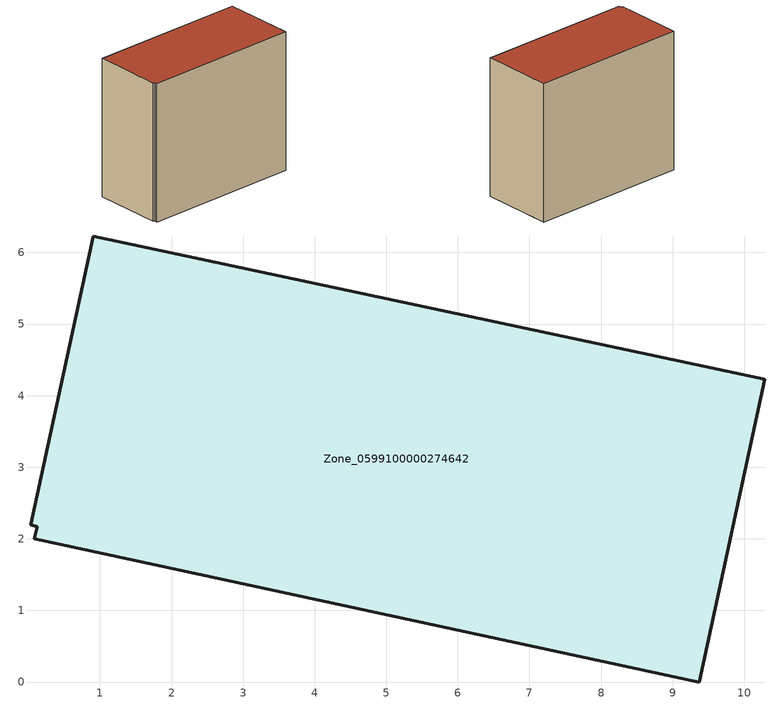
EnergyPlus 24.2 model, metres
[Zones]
Zone_0599100000274642
 floor ground (C_G): 9.37,0 0.08,2 0.13,2.17 0.04,2.19 0.9,6.23 10.28,4.23 z0
 wall outside (C_F): 9.37,0 10.28,4.23 0.9,6.23 0.04,2.19 0.13,2.17 0.08,2 9.37,0 z0:8.36
 roof outside (C_R): 0.08,2 9.37,0 10.28,4.23 0.9,6.23 0.04,2.19 0.13,2.17 z8.36
[BUILDING]
Pand.0599100000274642: North Axis=0; Terrain=City; Loads Convergence Tolerance Value=0.04; Temperature Convergence Tolerance Value=0.4; Solar Distribution=FullExterior; Maximum Number of Warmup Days=25; Minimum Number of Warmup Days=1
[Site:Location]
Rotterdam.The.Hague.AP_ZH_NLD Design_Conditions: Latitude=51.96; Longitude=4.45; Time Zone=1; Elevation=-4.5
[SITE:GROUNDTEMPERATURE:BUILDINGSURFACE]
18, 18, 18, 18, 18, 18, 18, 18, 18, 18, 18, 18
[MATERIAL] Thermal Absorptance=0.9; Solar Absorptance=0.7; Visible Absorptance=0.7
Name | Roughness | Thickness | Conductivity | Density | Specific Heat
G.TI.1975-1991 | MediumSmooth | 0.15 | 0.288461 | 540 | 1210
F.TI.1975-1991 | Rough | 0.3 | 0.230769 | 1920 | 840
R.TI.1975-1991 | MediumRough | 0.2 | 0.153846 | 1500 | 1000
[CONSTRUCTION]
C_G: G.TI.1975-1991
C_F: F.TI.1975-1991
C_R: R.TI.1975-1991
[ZONE]
Zone_0599100000274642: Type=1; Multiplier=1; Ceiling Height=Autocalculate; Volume=Autocalculate; Floor Area=autocalculate; Part of Total Floor Area=Yes
[ZONEINFILTRATION:DESIGNFLOWRATE]
Infil_Zone_0599100000274642: Zone or ZoneList or Space or SpaceList=Zone_0599100000274642; Schedule=AlwaysOn; Design Flow Rate Calculation Method=Flow/Area; Flow Rate per Floor Area=0.003; Constant Term Coefficient=1; Temperature Term Coefficient=0; Velocity Term Coefficient=0; Velocity Squared Term Coefficient=0
[HVACTEMPLATE:ZONE:IDEALLOADSAIRSYSTEM]
Zone_0599100000274642: Maximum Heating Supply Air Temperature=50; Minimum Cooling Supply Air Temperature=13; Maximum Heating Supply Air Humidity Ratio=0.0156; Minimum Cooling Supply Air Humidity Ratio=0.0077; Heating Limit=NoLimit; Cooling Limit=NoLimit; Dehumidification Control Type=ConstantSensibleHeatRatio; Cooling Sensible Heat Ratio=0.7; Dehumidification Setpoint=60; Humidification Control Type=None; Humidification Setpoint=30; Outdoor Air Method=None; Outdoor Air Flow Rate per Person=0.00944; Outdoor Air Flow Rate per Zone Floor Area=0; Outdoor Air Flow Rate per Zone=0; Demand Controlled Ventilation Type=None; Outdoor Air Economizer Type=NoEconomizer; Heat Recovery Type=None; Sensible Heat Recovery Effectiveness=0.7; Latent Heat Recovery Effectiveness=0.65
[ZONECONTROL:THERMOSTAT]
ThermostatControl_Zone_0599100000274642: Zone or ZoneList=Zone_0599100000274642; Control Type Schedule=DualSetpointControlType; Control 1=Thermostat_Zone_0599100000274642; Temperature Difference Between Cutout And Setpoint=0
[THERMOSTATSETPOINT:DUALSETPOINT]
Thermostat_Zone_0599100000274642: Heating Setpoint Temperature Schedule=HeatingSetpoint_Zone_0599100000274642; Cooling Setpoint Temperature Schedule=CoolingSetpoint_Zone_0599100000274642
[SCHEDULE:COMPACT]
HeatingSetpoint_Zone_0599100000274642: Through: 12/31, For: AllDays, Until: 24:00, 21
CoolingSetpoint_Zone_0599100000274642: Through: 12/31, For: AllDays, Until: 24:00, 24
DualSetpointControlType: Through: 12/31, For: AllDays, Until: 24:00, 4
AlwaysOn: Through: 12/31, For: AllDays, Until: 24:00, 1
